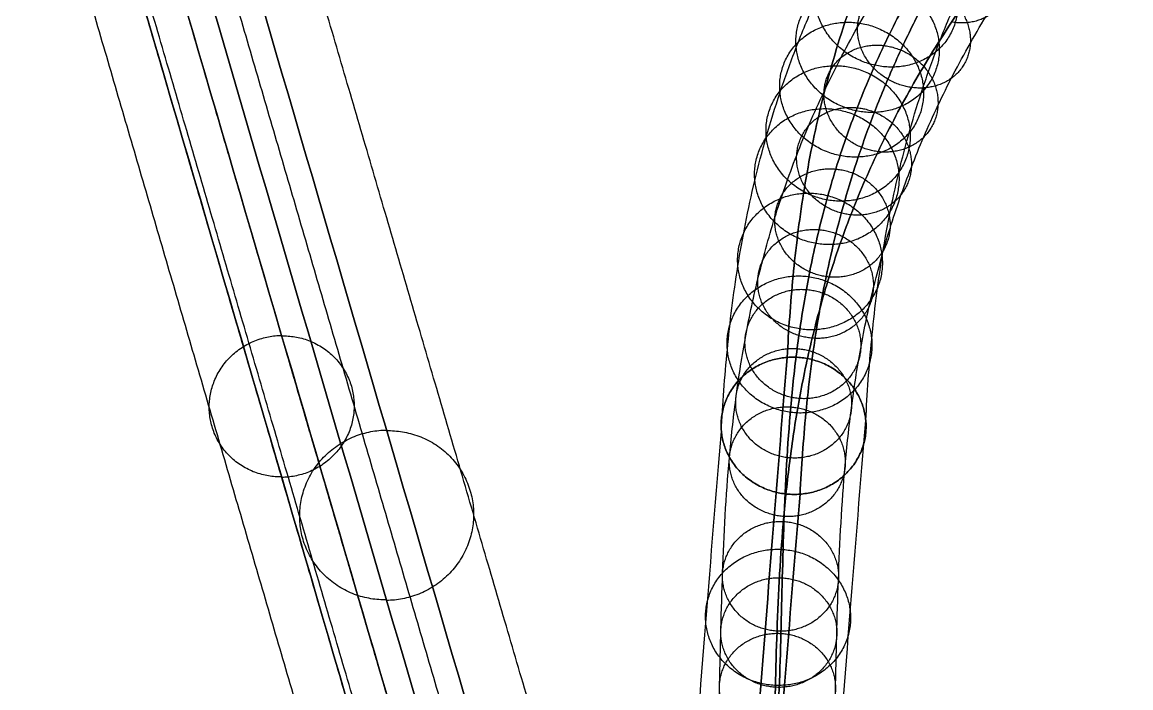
# Model space of a CAD drawing. Header units: millimetres. Extents: x -153 to 394, y -76 to 487.
# Drawn here: x -152 to -75.5, y 342.7 to 388.7 of the extents above; entities that cross this region are included whole.
import ezdxf

# ---------------------------------------------------------------- set-up
doc = ezdxf.new("R2010")
doc.units = ezdxf.units.MM
doc.layers.add('Livello 01', color=7, linetype='Continuous', true_color=0x000000)

msp = doc.modelspace()

# ---------------------------------------------------------------- linework, layer by layer
at = {"layer": 'Livello 01'}
for points, knots in [([(-99.218, 365.546, 619.68), (-99.12, 367.411, 625.148), (-98.86, 371.147, 636.099), (-98.163, 376.82, 652.419), (-97.222, 381.671, 665.869), (-96.189, 385.638, 676.412), (-95.267, 388.633, 684.111), (-94.179, 391.664, 691.61), (-92.912, 394.732, 698.875), (-91.452, 397.838, 705.871), (-89.785, 400.983, 712.564), (-87.897, 404.168, 718.923), (-85.776, 407.394, 724.912), (-83.409, 410.661, 730.5), (-81.632, 412.899, 733.986), (-80.697, 414.025, 735.647)], [0, 0, 0, 0, 17.332552, 34.734923, 51.97564, 60.466812, 68.837738, 77.064882, 85.126815, 93.004722, 100.683016, 108.150111, 115.39937, 122.430259, 129.249705, 129.249705, 129.249705, 129.249705]), ([(-80.697, 414.025, 735.647), (-81.632, 412.899, 733.986), (-83.409, 410.661, 730.5), (-85.776, 407.394, 724.912), (-87.897, 404.168, 718.923), (-89.785, 400.983, 712.564), (-91.452, 397.838, 705.871), (-92.912, 394.732, 698.875), (-94.179, 391.664, 691.61), (-95.267, 388.633, 684.111), (-96.189, 385.638, 676.412), (-97.222, 381.671, 665.869), (-98.163, 376.82, 652.419), (-98.86, 371.147, 636.099), (-99.12, 367.411, 625.148), (-99.218, 365.546, 619.68)], [-129.249705, -129.249705, -129.249705, -129.249705, -122.430259, -115.39937, -108.150111, -100.683016, -93.004722, -85.126815, -77.064882, -68.837738, -60.466812, -51.97564, -34.734923, -17.332552, 0, 0, 0, 0]), ([(-103.753, 360.45, 621.542), (-103.655, 362.321, 627.027), (-103.394, 366.075, 638.028), (-102.69, 371.793, 654.478), (-101.738, 376.703, 668.089), (-100.688, 380.732, 678.798), (-99.748, 383.784, 686.642), (-98.636, 386.882, 694.308), (-97.336, 390.03, 701.762), (-95.831, 393.233, 708.976), (-94.103, 396.494, 715.916), (-92.133, 399.817, 722.551), (-89.903, 403.209, 728.85), (-87.392, 406.675, 734.779), (-85.488, 409.075, 738.518), (-84.48, 410.288, 740.308)], [0, 0, 0, 0, 17.332552, 34.734923, 51.97564, 60.466812, 68.837738, 77.064882, 85.126815, 93.004722, 100.683016, 108.150111, 115.39937, 122.430259, 129.249705, 129.249705, 129.249705, 129.249705]), ([(-93.796, 361.204, 621.005), (-93.699, 363.063, 626.455), (-93.441, 366.786, 637.366), (-92.747, 372.435, 653.62), (-91.811, 377.263, 667.006), (-90.785, 381.206, 677.487), (-89.869, 384.181, 685.137), (-88.791, 387.189, 692.579), (-87.535, 390.23, 699.78), (-86.09, 393.305, 706.706), (-84.443, 396.412, 713.321), (-82.581, 399.554, 719.591), (-80.495, 402.727, 725.483), (-78.172, 405.931, 730.964), (-76.435, 408.12, 734.372), (-75.523, 409.218, 735.992)], [0, 0, 0, 0, 17.332552, 34.734923, 51.97564, 60.466812, 68.837738, 77.064882, 85.126815, 93.004722, 100.683016, 108.150111, 115.39937, 122.430259, 129.249705, 129.249705, 129.249705, 129.249705]), ([(-79.306, 405.481, 740.654), (-80.291, 404.295, 738.903), (-82.155, 401.946, 735.243), (-84.621, 398.542, 729.421), (-86.817, 395.202, 723.219), (-88.76, 391.923, 716.672), (-90.469, 388.699, 709.811), (-91.959, 385.528, 702.668), (-93.248, 382.407, 695.277), (-94.351, 379.332, 687.668), (-95.284, 376.301, 679.874), (-96.327, 372.294, 669.226), (-97.274, 367.408, 655.679), (-97.974, 361.713, 639.295), (-98.234, 357.973, 628.333), (-98.331, 356.109, 622.868)], [-129.249705, -129.249705, -129.249705, -129.249705, -122.430259, -115.39937, -108.150111, -100.683016, -93.004722, -85.126815, -77.064882, -68.837738, -60.466812, -51.97564, -34.734923, -17.332552, 0, 0, 0, 0]), ([(-98.331, 356.109, 622.868), (-98.234, 357.973, 628.333), (-97.974, 361.713, 639.295), (-97.274, 367.408, 655.679), (-96.327, 372.294, 669.226), (-95.284, 376.301, 679.874), (-94.351, 379.332, 687.668), (-93.248, 382.407, 695.277), (-91.959, 385.528, 702.668), (-90.469, 388.699, 709.811), (-88.76, 391.923, 716.672), (-86.817, 395.202, 723.219), (-84.621, 398.542, 729.421), (-82.155, 401.946, 735.243), (-80.291, 404.295, 738.903), (-79.306, 405.481, 740.654)], [0, 0, 0, 0, 17.332552, 34.734923, 51.97564, 60.466812, 68.837738, 77.064882, 85.126815, 93.004722, 100.683016, 108.150111, 115.39937, 122.430259, 129.249705, 129.249705, 129.249705, 129.249705]), ([(-80.716, 404.688, 742.72), (-81.385, 403.93, 741.533), (-82.677, 402.418, 739.077), (-84.458, 400.185, 735.204), (-86.108, 397.964, 731.117), (-88.165, 394.984, 725.328), (-90.418, 391.298, 717.613), (-92.648, 386.974, 707.792), (-94.474, 382.702, 697.409), (-95.936, 378.483, 686.559), (-97.076, 374.316, 675.342), (-97.938, 370.201, 663.856), (-98.562, 366.139, 652.199), (-99.134, 360.807, 636.611), (-99.408, 355.584, 621.095), (-99.553, 350.386, 605.812), (-99.64, 346.567, 594.761), (-99.75, 342.791, 584.121), (-99.87, 340.236, 577.186), (-99.95, 338.957, 573.806)], [-184.643363, -184.643363, -184.643363, -184.643363, -179.845271, -174.933495, -169.904766, -164.757986, -154.115006, -143.028811, -131.54281, -119.714415, -107.611301, -95.308684, -82.887341, -70.432112, -45.773069, -33.749993, -22.052958, -10.773034, 0, 0, 0, 0]), ([(-99.95, 338.957, 573.806), (-99.87, 340.236, 577.186), (-99.75, 342.791, 584.121), (-99.64, 346.567, 594.761), (-99.553, 350.386, 605.812), (-99.408, 355.584, 621.095), (-99.134, 360.807, 636.611), (-98.562, 366.139, 652.199), (-97.938, 370.201, 663.856), (-97.076, 374.316, 675.342), (-95.936, 378.483, 686.559), (-94.474, 382.702, 697.409), (-92.648, 386.974, 707.792), (-90.418, 391.298, 717.613), (-88.165, 394.984, 725.328), (-86.108, 397.964, 731.117), (-84.458, 400.185, 735.204), (-82.677, 402.418, 739.077), (-81.385, 403.93, 741.533), (-80.716, 404.688, 742.72)], [0, 0, 0, 0, 10.773034, 22.052958, 33.749993, 45.773069, 70.432112, 82.887341, 95.308684, 107.611301, 119.714415, 131.54281, 143.028811, 154.115006, 164.757986, 169.904766, 174.933495, 179.845271, 184.643363, 184.643363, 184.643363, 184.643363]), ([(-104.181, 335.479, 575.222), (-104.101, 336.744, 578.566), (-103.982, 339.278, 585.442), (-103.873, 343.035, 596.031), (-103.786, 346.847, 607.058), (-103.641, 352.045, 622.342), (-103.367, 357.285, 637.907), (-102.791, 362.649, 653.59), (-102.162, 366.745, 665.343), (-101.292, 370.903, 676.953), (-100.136, 375.127, 688.323), (-98.649, 379.419, 699.36), (-96.784, 383.784, 709.97), (-94.493, 388.227, 720.062), (-92.162, 392.042, 728.048), (-90.018, 395.148, 734.083), (-88.289, 397.476, 738.367), (-86.411, 399.83, 742.45), (-85.041, 401.434, 745.057), (-84.328, 402.242, 746.321)], [0, 0, 0, 0, 10.773034, 22.052958, 33.749993, 45.773069, 70.432112, 82.887341, 95.308684, 107.611301, 119.714415, 131.54281, 143.028811, 154.115006, 164.757986, 169.904766, 174.933495, 179.845271, 184.643363, 184.643363, 184.643363, 184.643363]), ([(-96.197, 334.969, 575.225), (-96.117, 336.245, 578.597), (-95.997, 338.794, 585.514), (-95.888, 342.561, 596.13), (-95.801, 346.372, 607.156), (-95.656, 351.558, 622.404), (-95.383, 356.769, 637.883), (-94.813, 362.086, 653.429), (-94.19, 366.136, 665.052), (-93.331, 370.237, 676.501), (-92.195, 374.388, 687.675), (-90.739, 378.589, 698.477), (-88.923, 382.839, 708.806), (-86.707, 387.136, 718.564), (-84.471, 390.793, 726.219), (-82.434, 393.746, 731.955), (-80.8, 395.944, 736.001), (-79.039, 398.152, 739.829), (-77.764, 399.645, 742.254), (-77.103, 400.393, 743.425)], [0, 0, 0, 0, 10.773034, 22.052958, 33.749993, 45.773069, 70.432112, 82.887341, 95.308684, 107.611301, 119.714415, 131.54281, 143.028811, 154.115006, 164.757986, 169.904766, 174.933495, 179.845271, 184.643363, 184.643363, 184.643363, 184.643363]), ([(-100.428, 331.492, 576.641), (-100.348, 332.753, 579.976), (-100.23, 335.281, 586.836), (-100.121, 339.029, 597.4), (-100.034, 342.832, 608.401), (-99.889, 348.019, 623.652), (-99.616, 353.246, 639.179), (-99.042, 358.596, 654.82), (-98.414, 362.68, 666.539), (-97.547, 366.825, 678.111), (-96.395, 371.033, 689.439), (-94.914, 375.306, 700.428), (-93.059, 379.648, 710.984), (-90.782, 384.064, 721.013), (-88.468, 387.851, 728.939), (-86.344, 390.93, 734.921), (-84.631, 393.235, 739.164), (-82.773, 395.563, 743.202), (-81.42, 397.149, 745.778), (-80.716, 397.946, 747.026)], [0, 0, 0, 0, 10.773034, 22.052958, 33.749993, 45.773069, 70.432112, 82.887341, 95.308684, 107.611301, 119.714415, 131.54281, 143.028811, 154.115006, 164.757986, 169.904766, 174.933495, 179.845271, 184.643363, 184.643363, 184.643363, 184.643363]), ([(-80.716, 397.946, 747.026), (-81.42, 397.149, 745.778), (-82.773, 395.563, 743.202), (-84.631, 393.235, 739.164), (-86.344, 390.93, 734.921), (-88.468, 387.851, 728.939), (-90.782, 384.064, 721.013), (-93.059, 379.648, 710.984), (-94.914, 375.306, 700.428), (-96.395, 371.033, 689.439), (-97.547, 366.825, 678.111), (-98.414, 362.68, 666.539), (-99.042, 358.596, 654.82), (-99.616, 353.246, 639.179), (-99.889, 348.019, 623.652), (-100.034, 342.832, 608.401), (-100.121, 339.029, 597.4), (-100.23, 335.281, 586.836), (-100.348, 332.753, 579.976), (-100.428, 331.492, 576.641)], [-184.643363, -184.643363, -184.643363, -184.643363, -179.845271, -174.933495, -169.904766, -164.757986, -154.115006, -143.028811, -131.54281, -119.714415, -107.611301, -95.308684, -82.887341, -70.432112, -45.773069, -33.749993, -22.052958, -10.773034, 0, 0, 0, 0])]:
    msp.add_open_spline(points, degree=3, knots=knots, dxfattribs=at)
for points, degree in [([(-147.021, 411.333, 2.613), (-138.433, 381.972, 135.576), (-129.846, 352.611, 268.538), (-121.258, 323.25, 401.501)], 3), ([(-127.615, 344.983, 303.079), (-137.318, 378.158, 152.846), (-147.021, 411.333, 2.613)], 2), ([(-121.258, 323.25, 401.501), (-129.846, 352.611, 268.538), (-138.433, 381.972, 135.576), (-147.021, 411.333, 2.613)], 3), ([(-126.248, 318.299, 400.73), (-139.105, 362.256, 201.672), (-151.961, 406.212, 2.613)], 2), ([(-116.268, 318.435, 400.116), (-129.105, 362.324, 201.364), (-141.941, 406.212, 2.613)], 2), ([(-140.338, 406.644, 2.613), (-131.391, 376.086, 141.317), (-122.445, 345.527, 280.022), (-113.498, 314.969, 418.727)], 3), ([(-113.498, 314.969, 418.727), (-122.445, 345.527, 280.022), (-131.391, 376.086, 141.317), (-140.338, 406.644, 2.613)], 3), ([(-121.258, 313.485, 399.345), (-129.799, 342.687, 267.101), (-138.341, 371.889, 134.857), (-146.882, 401.092, 2.613)], 3), ([(-133.695, 356.005, 206.79), (-140.288, 378.548, 104.701), (-146.882, 401.092, 2.613)], 2), ([(-146.882, 401.092, 2.613), (-138.341, 371.889, 134.857), (-129.799, 342.687, 267.101), (-121.258, 313.485, 399.345)], 3), ([(-121.258, 313.485, 399.345), (-134.07, 357.288, 200.979), (-146.882, 401.092, 2.613)], 2), ([(-119.486, 309.028, 417.804), (-132.877, 354.764, 210.209), (-146.267, 400.501, 2.613)], 2), ([(-107.51, 309.191, 417.067), (-120.877, 354.846, 209.84), (-134.243, 400.501, 2.613)], 2), ([(-113.498, 303.25, 416.145), (-122.389, 333.619, 278.301), (-131.28, 363.988, 140.457), (-140.172, 394.357, 2.613)], 3), ([(-140.172, 394.357, 2.613), (-131.28, 363.988, 140.457), (-122.389, 333.619, 278.301), (-113.498, 303.25, 416.145)], 3), ([(-121.258, 323.25, 401.501), (-128.785, 348.984, 284.963), (-136.312, 374.718, 168.425)], 2), ([(-101.362, 338.577, 543.581), (-100.651, 347.868, 568.808), (-99.935, 356.881, 594.23), (-99.218, 365.546, 619.68)], 3), ([(-99.218, 365.546, 619.68), (-99.935, 356.881, 594.23), (-100.651, 347.868, 568.808), (-101.362, 338.577, 543.581)], 3), ([(-95.935, 334.301, 545.086), (-95.225, 343.579, 570.279), (-94.512, 352.552, 595.591), (-93.796, 361.204, 621.005)], 3), ([(-105.892, 333.559, 545.655), (-105.182, 342.834, 570.841), (-104.469, 351.8, 596.135), (-103.753, 360.45, 621.542)], 3), ([(-98.331, 356.109, 622.868), (-99.046, 347.47, 597.497), (-99.756, 338.544, 572.312), (-100.465, 329.283, 547.16)], 3), ([(-100.465, 329.283, 547.16), (-99.756, 338.544, 572.312), (-99.046, 347.47, 597.497), (-98.331, 356.109, 622.868)], 3)]:
    msp.add_open_spline(points, degree=degree, dxfattribs=at)
for points, weights, knots in [([(-87.597, 395.781, 726.841), (-83.767, 395.135, 725.886), (-83.909, 391.583, 727.718), (-84.05, 388.03, 729.55), (-87.881, 388.676, 730.506)], [1, 0.707106781187, 1, 0.707106781187, 1], [12.566371, 12.566371, 12.566371, 18.849556, 18.849556, 25.132741, 25.132741, 25.132741]), ([(-91.91, 385.573, 702.711), (-96.808, 385.475, 703.706), (-97.286, 390.076, 701.807), (-97.763, 394.677, 699.908), (-92.864, 394.774, 698.912)], [1, 0.707106781187, 1, 0.707106781187, 1], [15.707963, 15.707963, 15.707963, 23.561945, 23.561945, 31.415927, 31.415927, 31.415927]), ([(-92.864, 394.774, 698.912), (-87.965, 394.871, 697.917), (-87.488, 390.271, 699.816), (-87.011, 385.67, 701.715), (-91.91, 385.573, 702.711)], [1, 0.707106781187, 1, 0.707106781187, 1], [0, 0, 0, 7.853982, 7.853982, 15.707963, 15.707963, 15.707963]), ([(-93.205, 382.446, 695.316), (-98.127, 382.294, 696.184), (-98.593, 386.922, 694.349), (-99.059, 391.55, 692.514), (-94.137, 391.701, 691.646)], [1, 0.707106781187, 1, 0.707106781187, 1], [15.707963, 15.707963, 15.707963, 23.561945, 23.561945, 31.415927, 31.415927, 31.415927]), ([(-90.653, 384.168, 721.107), (-94.542, 384.719, 721.865), (-94.362, 388.332, 720.159), (-94.183, 391.946, 718.453), (-90.294, 391.395, 717.695)], [1, 0.707106781187, 1, 0.707106781187, 1], [0, 0, 0, 6.283185, 6.283185, 12.566371, 12.566371, 12.566371]), ([(-94.137, 391.701, 691.646), (-89.216, 391.853, 690.778), (-88.749, 387.225, 692.613), (-88.283, 382.598, 694.448), (-93.205, 382.446, 695.316)], [1, 0.707106781187, 1, 0.707106781187, 1], [0, 0, 0, 7.853982, 7.853982, 15.707963, 15.707963, 15.707963]), ([(-90.294, 391.395, 717.695), (-86.405, 390.845, 716.938), (-86.584, 387.231, 718.644), (-86.764, 383.618, 720.35), (-90.653, 384.168, 721.107)], [1, 0.707106781187, 1, 0.707106781187, 1], [12.566371, 12.566371, 12.566371, 18.849556, 18.849556, 25.132741, 25.132741, 25.132741]), ([(-94.314, 379.366, 687.703), (-99.252, 379.168, 688.459), (-99.711, 383.818, 686.68), (-100.169, 388.468, 684.9), (-95.23, 388.665, 684.144)], [1, 0.707106781187, 1, 0.707106781187, 1], [15.707963, 15.707963, 15.707963, 23.561945, 23.561945, 31.415927, 31.415927, 31.415927]), ([(-95.23, 388.665, 684.144), (-90.292, 388.863, 683.388), (-89.834, 384.213, 685.168), (-89.375, 379.563, 686.948), (-94.314, 379.366, 687.703)], [1, 0.707106781187, 1, 0.707106781187, 1], [0, 0, 0, 7.853982, 7.853982, 15.707963, 15.707963, 15.707963]), ([(-92.952, 379.738, 711.078), (-96.88, 380.214, 711.667), (-96.676, 383.875, 710.066), (-96.472, 387.535, 708.466), (-92.545, 387.059, 707.877)], [1, 0.707106781187, 1, 0.707106781187, 1], [0, 0, 0, 6.283185, 6.283185, 12.566371, 12.566371, 12.566371]), ([(-92.545, 387.059, 707.877), (-88.617, 386.582, 707.288), (-88.821, 382.922, 708.888), (-89.025, 379.262, 710.489), (-92.952, 379.738, 711.078)], [1, 0.707106781187, 1, 0.707106781187, 1], [12.566371, 12.566371, 12.566371, 18.849556, 18.849556, 25.132741, 25.132741, 25.132741]), ([(-95.252, 376.329, 679.905), (-100.203, 376.093, 680.563), (-100.656, 380.761, 678.83), (-101.108, 385.43, 677.097), (-96.157, 385.665, 676.439)], [1, 0.707106781187, 1, 0.707106781187, 1], [15.707963, 15.707963, 15.707963, 23.561945, 23.561945, 31.415927, 31.415927, 31.415927]), ([(-96.157, 385.665, 676.439), (-91.207, 385.901, 675.781), (-90.754, 381.233, 677.514), (-90.301, 376.565, 679.247), (-95.252, 376.329, 679.905)], [1, 0.707106781187, 1, 0.707106781187, 1], [0, 0, 0, 7.853982, 7.853982, 15.707963, 15.707963, 15.707963]), ([(-96.035, 373.334, 671.952), (-100.995, 373.066, 672.525), (-101.444, 377.749, 670.832), (-101.893, 382.432, 669.139), (-96.933, 382.7, 668.566)], [1, 0.707106781187, 1, 0.707106781187, 1], [15.707963, 15.707963, 15.707963, 23.561945, 23.561945, 31.415927, 31.415927, 31.415927]), ([(-94.827, 375.381, 700.514), (-98.78, 375.798, 700.961), (-98.561, 379.495, 699.447), (-98.342, 383.191, 697.934), (-94.389, 382.773, 697.487)], [1, 0.707106781187, 1, 0.707106781187, 1], [0, 0, 0, 6.283185, 6.283185, 12.566371, 12.566371, 12.566371]), ([(-96.933, 382.7, 668.566), (-91.973, 382.968, 667.994), (-91.524, 378.285, 669.687), (-91.076, 373.602, 671.38), (-96.035, 373.334, 671.952)], [1, 0.707106781187, 1, 0.707106781187, 1], [0, 0, 0, 7.853982, 7.853982, 15.707963, 15.707963, 15.707963]), ([(-94.389, 382.773, 697.487), (-90.436, 382.355, 697.039), (-90.655, 378.659, 698.553), (-90.874, 374.963, 700.066), (-94.827, 375.381, 700.514)], [1, 0.707106781187, 1, 0.707106781187, 1], [12.566371, 12.566371, 12.566371, 18.849556, 18.849556, 25.132741, 25.132741, 25.132741]), ([(-96.325, 371.092, 689.51), (-100.294, 371.464, 689.839), (-100.065, 375.187, 688.396), (-99.836, 378.911, 686.953), (-95.867, 378.54, 686.624)], [1, 0.707106781187, 1, 0.707106781187, 1], [0, 0, 0, 6.283185, 6.283185, 12.566371, 12.566371, 12.566371]), ([(-95.867, 378.54, 686.624), (-91.898, 378.168, 686.296), (-92.127, 374.445, 687.739), (-92.356, 370.721, 689.182), (-96.325, 371.092, 689.51)], [1, 0.707106781187, 1, 0.707106781187, 1], [12.566371, 12.566371, 12.566371, 18.849556, 18.849556, 25.132741, 25.132741, 25.132741]), ([(-97.198, 367.458, 655.72), (-102.169, 367.14, 656.155), (-102.613, 371.844, 654.521), (-103.058, 376.548, 652.886), (-98.087, 376.867, 652.451)], [1, 0.707106781187, 1, 0.707106781187, 1], [15.707963, 15.707963, 15.707963, 23.561945, 23.561945, 31.415927, 31.415927, 31.415927]), ([(-98.087, 376.867, 652.451), (-93.116, 377.185, 652.015), (-92.672, 372.481, 653.65), (-92.227, 367.777, 655.285), (-97.198, 367.458, 655.72)], [1, 0.707106781187, 1, 0.707106781187, 1], [0, 0, 0, 7.853982, 7.853982, 15.707963, 15.707963, 15.707963]), ([(-97.491, 366.869, 678.164), (-101.47, 367.204, 678.394), (-101.236, 370.948, 677.007), (-101.001, 374.693, 675.62), (-97.022, 374.358, 675.39)], [1, 0.707106781187, 1, 0.707106781187, 1], [0, 0, 0, 6.283185, 6.283185, 12.566371, 12.566371, 12.566371]), ([(-97.022, 374.358, 675.39), (-93.042, 374.024, 675.16), (-93.277, 370.279, 676.547), (-93.512, 366.535, 677.934), (-97.491, 366.869, 678.164)], [1, 0.707106781187, 1, 0.707106781187, 1], [12.566371, 12.566371, 12.566371, 18.849556, 18.849556, 25.132741, 25.132741, 25.132741]), ([(-97.923, 361.722, 639.27), (-102.899, 361.368, 639.606), (-103.342, 366.084, 638.004), (-103.786, 370.8, 636.402), (-98.81, 371.153, 636.066)], [1, 0.707106781187, 1, 0.707106781187, 1], [15.707963, 15.707963, 15.707963, 23.561945, 23.561945, 31.415927, 31.415927, 31.415927]), ([(-98.81, 371.153, 636.066), (-93.833, 371.507, 635.73), (-93.39, 366.791, 637.332), (-92.947, 362.076, 638.934), (-97.923, 361.722, 639.27)], [1, 0.707106781187, 1, 0.707106781187, 1], [0, 0, 0, 7.853982, 7.853982, 15.707963, 15.707963, 15.707963]), ([(-98.37, 362.71, 666.571), (-102.356, 363.015, 666.719), (-102.118, 366.775, 665.375), (-101.88, 370.535, 664.031), (-97.895, 370.23, 663.883)], [1, 0.707106781187, 1, 0.707106781187, 1], [0, 0, 0, 6.283185, 6.283185, 12.566371, 12.566371, 12.566371]), ([(-97.895, 370.23, 663.883), (-93.909, 369.924, 663.734), (-94.147, 366.164, 665.078), (-94.385, 362.404, 666.422), (-98.37, 362.71, 666.571)], [1, 0.707106781187, 1, 0.707106781187, 1], [12.566371, 12.566371, 12.566371, 18.849556, 18.849556, 25.132741, 25.132741, 25.132741]), ([(-134.073, 357.3, 200.926), (-139.064, 357.232, 201.233), (-139.064, 362.114, 202.311), (-139.064, 366.997, 203.389), (-134.073, 367.065, 203.082)], [1, 0.707106781186, 1, 0.707106781187, 1], [1.570796, 1.570796, 1.570796, 3.141593, 3.141593, 4.712389, 4.712389, 4.712389]), ([(-134.064, 367.031, 203.234), (-129.074, 367.099, 202.927), (-129.074, 362.217, 201.848), (-129.074, 357.334, 200.77), (-134.064, 357.266, 201.078)], [1, 0.707106781186, 1, 0.707106781187, 1], [1.570796, 1.570796, 1.570796, 3.141593, 3.141593, 4.712389, 4.712389, 4.712389]), ([(-99.008, 358.611, 654.828), (-102.998, 358.893, 654.91), (-102.758, 362.664, 653.598), (-102.518, 366.435, 652.285), (-98.529, 366.153, 652.202)], [1, 0.707106781187, 1, 0.707106781187, 1], [0, 0, 0, 6.283185, 6.283185, 12.566371, 12.566371, 12.566371]), ([(-98.529, 366.153, 652.202), (-94.54, 365.87, 652.12), (-94.78, 362.099, 653.432), (-95.019, 358.329, 654.745), (-99.008, 358.611, 654.828)], [1, 0.707106781187, 1, 0.707106781187, 1], [12.566371, 12.566371, 12.566371, 18.849556, 18.849556, 25.132741, 25.132741, 25.132741]), ([(-99.218, 365.546, 619.68), (-104.196, 365.169, 619.948), (-103.753, 360.45, 621.542), (-103.31, 355.732, 623.136), (-98.331, 356.109, 622.868)], [1, 0.707106781187, 1, 0.707106781187, 1], [-31.415927, -31.415927, -31.415927, -23.561945, -23.561945, -15.707963, -15.707963, -15.707963]), ([(-98.331, 356.109, 622.868), (-103.31, 355.732, 623.136), (-103.753, 360.45, 621.542), (-104.196, 365.169, 619.948), (-99.218, 365.546, 619.68)], [1, 0.707106781187, 1, 0.707106781187, 1], [15.707963, 15.707963, 15.707963, 23.561945, 23.561945, 31.415927, 31.415927, 31.415927]), ([(-98.331, 356.109, 622.868), (-93.353, 356.486, 622.599), (-93.796, 361.204, 621.005), (-94.239, 365.923, 619.411), (-99.218, 365.546, 619.68)], [1, 0.707106781187, 1, 0.707106781187, 1], [-15.707963, -15.707963, -15.707963, -7.853982, -7.853982, 0, 0, 0]), ([(-99.218, 365.546, 619.68), (-94.239, 365.923, 619.411), (-93.796, 361.204, 621.005), (-93.353, 356.486, 622.599), (-98.331, 356.109, 622.868)], [1, 0.707106781187, 1, 0.707106781187, 1], [0, 0, 0, 7.853982, 7.853982, 15.707963, 15.707963, 15.707963]), ([(-99.449, 354.571, 643.032), (-103.44, 354.836, 643.063), (-103.2, 358.613, 641.77), (-102.96, 362.391, 640.478), (-98.968, 362.126, 640.447)], [1, 0.707106781187, 1, 0.707106781187, 1], [0, 0, 0, 6.283185, 6.283185, 12.566371, 12.566371, 12.566371]), ([(-98.968, 362.126, 640.447), (-94.977, 361.862, 640.416), (-95.218, 358.084, 641.708), (-95.458, 354.306, 643.001), (-99.449, 354.571, 643.032)], [1, 0.707106781187, 1, 0.707106781187, 1], [12.566371, 12.566371, 12.566371, 18.849556, 18.849556, 25.132741, 25.132741, 25.132741]), ([(-126.839, 348.817, 209.316), (-132.827, 348.736, 209.684), (-132.827, 354.596, 210.975), (-132.827, 360.455, 212.266), (-126.839, 360.536, 211.898)], [0.999999999999, 0.707106781187, 1, 0.707106781187, 1], [1.570796, 1.570796, 1.570796, 3.141593, 3.141593, 4.712389, 4.712389, 4.712389]), ([(-126.827, 360.496, 212.08), (-120.839, 360.577, 211.711), (-120.839, 354.718, 210.42), (-120.839, 348.858, 209.129), (-126.827, 348.777, 209.498)], [1, 0.707106781187, 1, 0.707106781187, 1], [1.570796, 1.570796, 1.570796, 3.141593, 3.141593, 4.712389, 4.712389, 4.712389]), ([(-99.917, 346.661, 619.672), (-103.909, 346.904, 619.638), (-103.669, 350.684, 618.353), (-103.428, 354.465, 617.069), (-99.436, 354.222, 617.103)], [1, 0.707106781187, 1, 0.707106781187, 1], [0, 0, 0, 6.283185, 6.283185, 12.566371, 12.566371, 12.566371]), ([(-99.436, 354.222, 617.103), (-95.443, 353.979, 617.136), (-95.684, 350.199, 618.421), (-95.925, 346.418, 619.705), (-99.917, 346.661, 619.672)], [1, 0.707106781187, 1, 0.707106781187, 1], [12.566371, 12.566371, 12.566371, 18.849556, 18.849556, 25.132741, 25.132741, 25.132741]), ([(-99.4, 342.929, 584.932), (-104.379, 342.555, 585.208), (-104.825, 347.239, 583.516), (-105.271, 351.922, 581.823), (-100.292, 352.296, 581.547)], [1, 0.707106781187, 1, 0.707106781187, 1], [15.707963, 15.707963, 15.707963, 23.561945, 23.561945, 31.415927, 31.415927, 31.415927]), ([(-100.292, 352.296, 581.547), (-95.314, 352.67, 581.27), (-94.868, 347.987, 582.963), (-94.422, 343.304, 584.655), (-99.4, 342.929, 584.932)], [1, 0.707106781187, 1, 0.707106781187, 1], [0, 0, 0, 7.853982, 7.853982, 15.707963, 15.707963, 15.707963]), ([(-100.032, 342.789, 608.304), (-104.025, 343.027, 608.257), (-103.784, 346.803, 606.96), (-103.543, 350.579, 605.663), (-99.551, 350.341, 605.71)], [1, 0.707106781187, 1, 0.707106781187, 1], [0, 0, 0, 6.283185, 6.283185, 12.566371, 12.566371, 12.566371]), ([(-99.551, 350.341, 605.71), (-95.558, 350.103, 605.757), (-95.799, 346.327, 607.054), (-96.039, 342.55, 608.351), (-100.032, 342.789, 608.304)], [1, 0.707106781187, 1, 0.707106781187, 1], [12.566371, 12.566371, 12.566371, 18.849556, 18.849556, 25.132741, 25.132741, 25.132741]), ([(-100.126, 338.97, 597.276), (-104.119, 339.208, 597.229), (-103.879, 342.975, 595.907), (-103.638, 346.743, 594.585), (-99.646, 346.505, 594.632)], [1, 0.707106781187, 1, 0.707106781187, 1], [0, 0, 0, 6.283185, 6.283185, 12.566371, 12.566371, 12.566371]), ([(-99.646, 346.505, 594.632), (-95.653, 346.267, 594.679), (-95.893, 342.499, 596.001), (-96.134, 338.731, 597.323), (-100.126, 338.97, 597.276)], [1, 0.707106781187, 1, 0.707106781187, 1], [12.566371, 12.566371, 12.566371, 18.849556, 18.849556, 25.132741, 25.132741, 25.132741])]:
    msp.add_rational_spline(points, weights, degree=2, knots=knots, dxfattribs=at)

doc.saveas('drawing.dxf')
